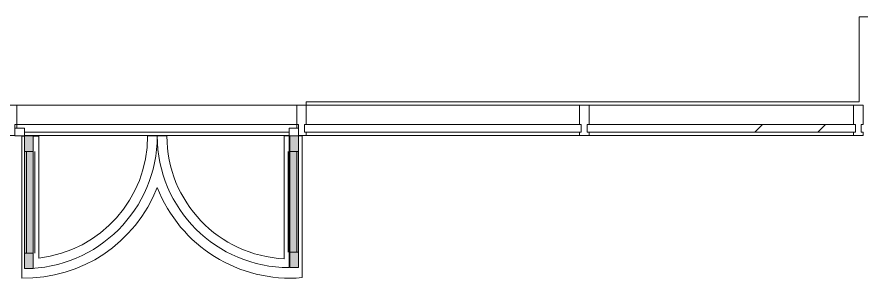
# Model space of a CAD drawing. Header units: millimetres. Extents: x -2911 to 185427, y -8553 to 29000.
# Drawn here: x 159567 to 163957, y 12640 to 14000 of the extents above; entities that cross this region are included whole.
import ezdxf

# ---------------------------------------------------------------- set-up
doc = ezdxf.new("R2010")
doc.units = ezdxf.units.MM
for name, color, linetype, lineweight, true_color in [('A-DETL-GENF-4', 7, 'Continuous', 5, 0xe2e2e2), ('A-DETL-GENF-5', 7, 'Continuous', 5, 0xaaaaaa), ('A-DOOR-2', 7, 'Continuous', 5, 0xaaaaaa), ('A-FLOR-2', 7, 'Continuous', 5, 0xaaaaaa)]:
    doc.layers.add(name, color=color, linetype=linetype, lineweight=lineweight, true_color=true_color)
doc.layers.add('A-GLAZ-CURT-3', color=7, linetype='Continuous', lineweight=5)
doc.layers.add('A-GLAZ-CWMG-4', color=7, linetype='Continuous', lineweight=5)

# ---------------------------------------------------------------- blocks, each defined once
blk = doc.blocks.new('Прямоугольный импост - Импост структурный с накладкой - 160мм Темный-V332-2_9_1_птичка')
at = {"layer": 'A-GLAZ-CWMG-4'}
for p, q in [((-50, 0), (-50, 17)), ((-50, 17), (0, 17)), ((-40, 0), (-50, 0)), ((-40, -40), (-40, 0)), ((0, 0), (-10, 0)), ((-10, 0), (-10, -40)), ((0, 17), (0, 0)), ((-50, -140), (-50, -40)), ((-50, -40), (-40, -40)), ((-10, -40), (0, -40)), ((0, -40), (0, -140)), ((0, -140), (-50, -140))]:
    blk.add_line(p, q, dxfattribs=at)
blk = doc.blocks.new('Дверь_Витражная_остекление_ - ВВ-22-32429667-2_9_1_птичка')
at = {"layer": 'A-DETL-GENF-4'}
for points in [[(-642.5, -710), (-642.5, -20), (-687.5, -20), (-687.5, -710)], [(737.5, -705), (737.5, -20), (692.5, -20), (692.5, -705)]]:
    blk.add_hatch(color=256, dxfattribs=at).paths.add_polyline_path(points)
at = {"layer": 'A-DETL-GENF-5'}
for p, q in [((-642.5, -20), (-687.5, -20)), ((-687.5, -710), (-687.5, -20)), ((-642.5, -20), (-687.5, -20)), ((-687.5, -20), (-687.5, -710)), ((-642.5, -710), (-642.5, -20)), ((-642.5, -710), (-642.5, -20)), ((692.5, -705), (692.5, -20)), ((692.5, -20), (692.5, -705)), ((737.5, -705), (737.5, -20)), ((737.5, -705), (737.5, -20)), ((-687.5, -100), (-642.5, -100)), ((-677.5, -630), (-677.5, -100)), ((-633.5, -630), (-633.5, -100)), ((683.5, -625), (683.5, -100)), ((737.5, -100), (692.5, -100)), ((727.5, -625), (727.5, -100)), ((-687.5, -630), (-642.5, -630)), ((737.5, -625), (692.5, -625)), ((-687.5, -710), (-642.5, -710)), ((-687.5, -710), (-642.5, -710)), ((737.5, -705), (692.5, -705)), ((692.5, -705), (737.5, -705))]:
    blk.add_line(p, q, dxfattribs=at)
at = {"layer": 'A-DOOR-2'}
for p, q in [((-737.5, 20), (-687.5, 20)), ((-737.5, -20), (-737.5, 20)), ((-687.5, 20), (-687.5, -20)), ((687.5, 20), (737.5, 20)), ((687.5, -20), (687.5, 20)), ((737.5, 20), (737.5, -20)), ((-687.5, -20), (-737.5, -20)), ((-687.5, -710), (-687.5, -20)), ((687.5, -705), (687.5, -20)), ((737.5, -20), (687.5, -20))]:
    blk.add_line(p, q, dxfattribs=at)
for centre, radius, start, end in [((-687.5, -20), 690, 270, 0), ((687.5, -20), 685, 180, 270)]:
    blk.add_arc(centre, radius, start, end, dxfattribs=at)
blk = doc.blocks.new('Прямоугольный импост - Импост структурный с накладкой - 160мм Темный-V333-2_9_1_птичка')
at = {"layer": 'A-GLAZ-CWMG-4'}
for p, q in [((0, 17), (-40, 17)), ((-10, -40), (-10, 0)), ((-10, 0), (0, 0)), ((0, 0), (0, 17)), ((-40, -40), (-50, -40)), ((-50, -40), (-50, -140)), ((-40, -20), (-40, -40)), ((0, -40), (-10, -40)), ((-50, -140), (0, -140))]:
    blk.add_line(p, q, dxfattribs=at)
blk = doc.blocks.new('Системная панель - Стекло - 40мм-32427251-2_9_1_птичка')
at = {"layer": 'A-GLAZ-CURT-3'}
h = blk.add_hatch(dxfattribs=at)
h.set_pattern_fill('FP_228', color=256, style=0, pattern_type=2)
h.set_pattern_definition([(45, (-105312.5, -12900), (-1414.214, 1414.214), [1000, -3000]), (45, (-106312.5, -13400), (-1414.214, 1414.214), [3000, -1000]), (45, (-104312.5, -13900), (-1414.214, 1414.214), [1000, -3000])])
h.paths.add_polyline_path([(-697.5, 0), (697.5, 0), (697.5, 40), (-697.5, 40)])
for p, q in [((697.5, 40), (-697.5, 40)), ((-697.5, 40), (-697.5, 0)), ((697.5, 0), (697.5, 40)), ((-697.5, 0), (697.5, 0))]:
    blk.add_line(p, q, dxfattribs=at)
blk = doc.blocks.new('Прямоугольный импост - Импост структурный с накладкой - 160мм Темный-32427249-2_9_1_птичка')
at = {"layer": 'A-GLAZ-CWMG-4'}
for p, q in [((105500, 13540), (104125, 13540)), ((105500, 13383), (104125, 13383))]:
    blk.add_line(p, q, dxfattribs=at)
blk = doc.blocks.new('Прямоугольный импост - Импост структурный с накладкой - 160мм Темный-32427025-2_9_1_птичка')
at = {"layer": 'A-GLAZ-CWMG-4'}
for p, q in [((102605, 13540), (101150, 13540)), ((101150, 13420), (101150, 13440)), ((102605, 13440), (101150, 13440)), ((102605, 13440), (102605, 13420)), ((102565, 13400), (101190, 13400)), ((102565, 13383), (101190, 13383))]:
    blk.add_line(p, q, dxfattribs=at)
blk = doc.blocks.new('Системная панель - Стекло - 40мм-32427252-2_9_1_птичка')
at = {"layer": 'A-GLAZ-CURT-3'}
for p, q in [((720, 40), (-720, 40)), ((-720, 40), (-720, 0)), ((-720, 0), (720, 0)), ((720, 0), (720, 40))]:
    blk.add_line(p, q, dxfattribs=at)
blk = doc.blocks.new('Прямоугольный импост - Импост структурный с накладкой - 160мм Темный-32427244-2_9_1_птичка')
at = {"layer": 'A-GLAZ-CWMG-4'}
for p, q in [((-15, 17), (25, 17)), ((25, 0), (15, 0)), ((15, 0), (15, -40)), ((25, 17), (25, 0)), ((-25, -140), (-25, -40)), ((-25, -40), (-15, -40)), ((-15, -40), (-15, -20)), ((15, -40), (25, -40)), ((25, -40), (25, -140)), ((25, -140), (-25, -140))]:
    blk.add_line(p, q, dxfattribs=at)
blk = doc.blocks.new('Прямоугольный импост - Импост структурный с накладкой - 160мм Темный-32427250-2_9_1_птичка')
at = {"layer": 'A-GLAZ-CWMG-4'}
for p, q in [((104075, 13540), (102655, 13540)), ((104075, 13383), (102655, 13383))]:
    blk.add_line(p, q, dxfattribs=at)
blk = doc.blocks.new('Прямоугольный импост - Импост структурный с накладкой - 160мм Темный-V334-2_9_1_птичка')
at = {"layer": 'A-GLAZ-CWMG-4'}
for p, q in [((-25, 0), (-25, 17)), ((-25, 17), (25, 17)), ((-15, 0), (-25, 0)), ((-15, -40), (-15, 0)), ((25, 0), (15, 0)), ((15, 0), (15, -40)), ((25, 17), (25, 0)), ((-25, -140), (-25, -40)), ((-25, -40), (-15, -40)), ((15, -40), (25, -40)), ((25, -40), (25, -140)), ((25, -140), (-25, -140))]:
    blk.add_line(p, q, dxfattribs=at)

msp = doc.modelspace()

# ---------------------------------------------------------------- linework, layer by layer
at = {"layer": 'A-FLOR-2'}
for p, q in [((163947.4, 13557), (163947.4, 14000)), ((163947.4, 14000), (167957.4, 14000)), ((161072.4, 13540), (161072.4, 13557)), ((161072.4, 13557), (163947.4, 13557)), ((159607.4, 13378.5), (159592.4, 13378.5)), ((159592.4, 13378.5), (159592.4, 12640.2)), ((159681.8, 13378.5), (159652.4, 13378.5)), ((159681.8, 12744.3), (159681.8, 13378.5)), ((160347.4, 13380), (160247.4, 13380)), ((160982.4, 13381.5), (160957.6, 13381.5)), ((160957.6, 13381.5), (160957.6, 12740.7)), ((161050, 13381.5), (161032.4, 13381.5)), ((161050, 12642.7), (161050, 13381.5))]:
    msp.add_line(p, q, dxfattribs=at)
for centre, radius, start, end in [((159607.4, 13380), 640, 276.674, 0), ((160987.4, 13380), 640, 180, 267.3351), ((159607.4, 13380), 740, 268.8417, 338.8172), ((160987.4, 13380), 740, 201.1828, 274.8535)]:
    msp.add_arc(centre, radius, start, end, dxfattribs=at)

# ---------------------------------------------------------------- block references
at = {"layer": 'A-DOOR-2'}
msp.add_blockref('Дверь_Витражная_остекление_ - ВВ-22-32429667-2_9_1_птичка', (160294.9, 13400), dxfattribs=at)
at = {"layer": 'A-GLAZ-CURT-3'}
for name, p in [('Системная панель - Стекло - 40мм-32427252-2_9_1_птичка', (161782.4, 13400)), ('Системная панель - Стекло - 40мм-32427251-2_9_1_птичка', (163229.9, 13400))]:
    msp.add_blockref(name, p, dxfattribs=at)
at = {"layer": 'A-GLAZ-CWMG-4', "rotation": 180}
msp.add_blockref('Прямоугольный импост - Импост структурный с накладкой - 160мм Темный-V333-2_9_1_птичка', (159517.4, 13400), dxfattribs=at)
at = {"layer": 'A-GLAZ-CWMG-4'}
for name in ['Прямоугольный импост - Импост структурный с накладкой - 160мм Темный-32427025-2_9_1_птичка', 'Прямоугольный импост - Импост структурный с накладкой - 160мм Темный-32427250-2_9_1_птичка', 'Прямоугольный импост - Импост структурный с накладкой - 160мм Темный-32427249-2_9_1_птичка']:
    msp.add_blockref(name, (58417.4, 0), dxfattribs=at)
at = {"layer": 'A-GLAZ-CWMG-4', "extrusion": (0, 0, -1), "rotation": 180}
for name, p in [('Прямоугольный импост - Импост структурный с накладкой - 160мм Темный-32427244-2_9_1_птичка', (-161047.4, 13400)), ('Прямоугольный импост - Импост структурный с накладкой - 160мм Темный-V334-2_9_1_птичка', (-162517.4, 13400)), ('Прямоугольный импост - Импост структурный с накладкой - 160мм Темный-V332-2_9_1_птичка', (-163967.4, 13400))]:
    msp.add_blockref(name, p, dxfattribs=at)

doc.saveas('drawing.dxf')
